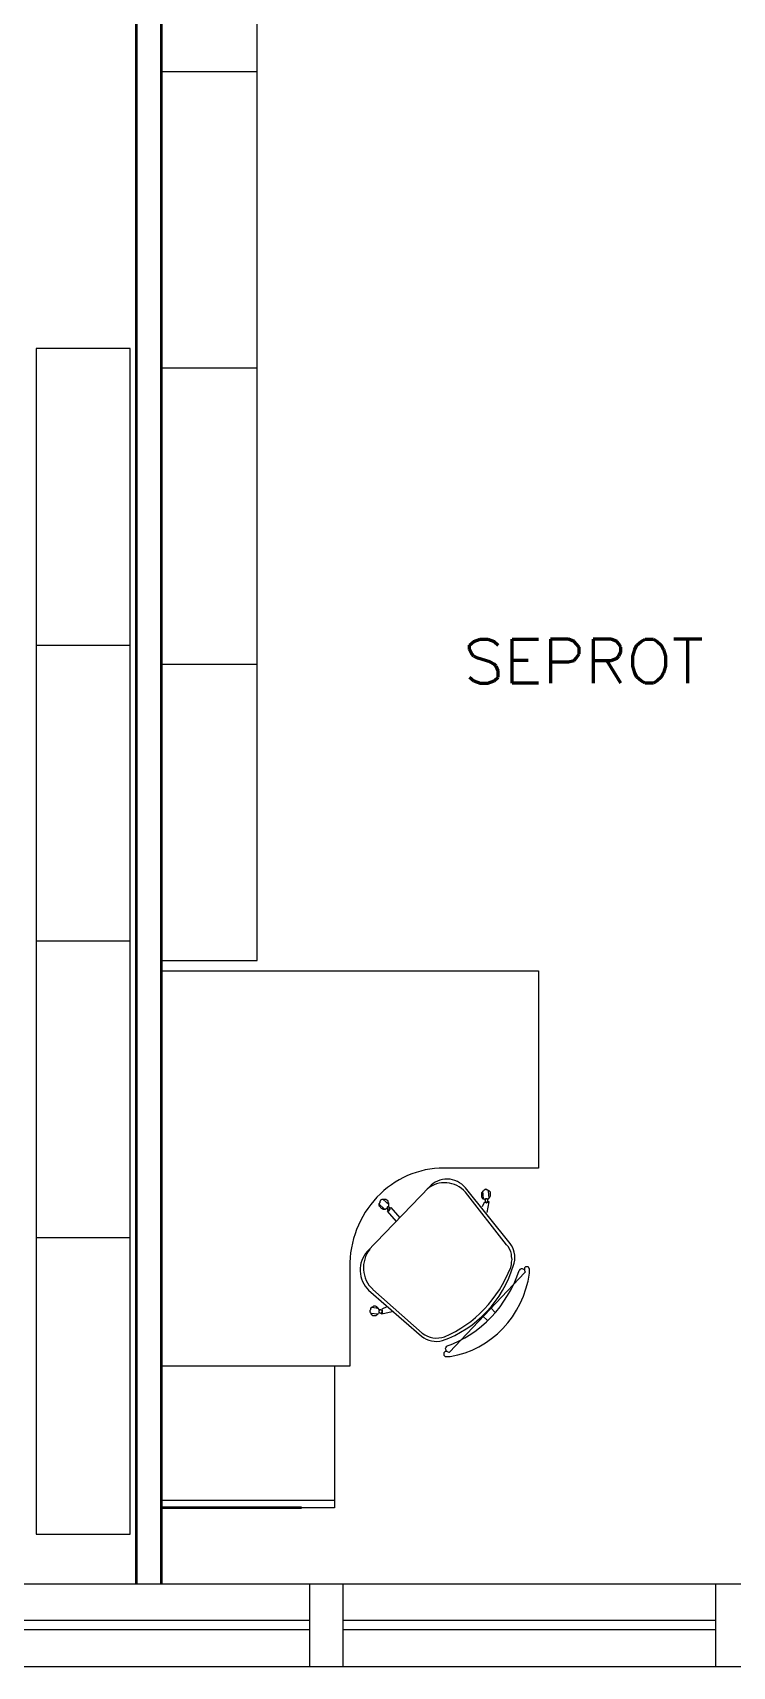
# Model space of a CAD drawing. Header units: millimetres. Extents: x -8 to 5830, y -596 to 3598.
# Drawn here: x 1683.31 to 1685.428, y 2378.348 to 2383.291 of the extents above; entities that cross this region are included whole.
import ezdxf

# ---------------------------------------------------------------- set-up
doc = ezdxf.new("R2010")
doc.units = ezdxf.units.MM
doc.layers.get('0').update_dxf_attribs({"color": 9})

msp = doc.modelspace()

# ---------------------------------------------------------------- linework, layer by layer
at = {"lineweight": 50}
for p, q in [((1683.6242, 2378.5975), (1683.6242, 2385.9285)), ((1683.7001, 2378.5975), (1683.7001, 2385.9285)), ((1684.1244, 2378.8274), (1683.7001, 2378.8274))]:
    msp.add_line(p, q, dxfattribs=at)
at = {"lineweight": 25}
for p, q in [((1683.9893, 2380.4828), (1683.9893, 2384.9649)), ((1683.9893, 2383.1725), (1683.7044, 2383.1725)), ((1683.3202, 2382.3348), (1683.3202, 2378.7478)), ((1683.6052, 2382.3348), (1683.3202, 2382.3348)), ((1683.6052, 2378.7478), (1683.6052, 2382.3348)), ((1683.9893, 2382.2752), (1683.7044, 2382.2752)), ((1683.3202, 2381.4375), (1683.6052, 2381.4375)), ((1683.7044, 2381.3801), (1683.9893, 2381.3801)), ((1683.3202, 2380.5424), (1683.6052, 2380.5424)), ((1683.7044, 2380.4828), (1683.9893, 2380.4828)), ((1683.7001, 2380.4518), (1684.842, 2380.4518)), ((1684.842, 2380.4518), (1684.842, 2379.8551)), ((1684.842, 2379.8551), (1684.5549, 2379.8551)), ((1684.5106, 2379.7976), (1684.3228, 2379.6031)), ((1684.7554, 2379.6274), (1684.6204, 2379.7954)), ((1684.6773, 2379.7888), (1684.6689, 2379.7799)), ((1684.6752, 2379.7623), (1684.6731, 2379.7866)), ((1684.6816, 2379.791), (1684.6773, 2379.7888)), ((1684.6858, 2379.7888), (1684.6816, 2379.791)), ((1684.6879, 2379.7888), (1684.6858, 2379.7888)), ((1684.6921, 2379.7866), (1684.6879, 2379.7888)), ((1684.6921, 2379.7645), (1684.69, 2379.7866)), ((1684.6963, 2379.7822), (1684.6921, 2379.7866)), ((1684.3608, 2379.7512), (1684.3586, 2379.7468)), ((1684.3755, 2379.7313), (1684.3586, 2379.7468)), ((1684.3586, 2379.7468), (1684.3586, 2379.7424)), ((1684.3586, 2379.7424), (1684.3608, 2379.7402)), ((1684.3629, 2379.7578), (1684.3608, 2379.7534)), ((1684.3608, 2379.7534), (1684.3608, 2379.7512)), ((1684.3608, 2379.7402), (1684.3629, 2379.7357)), ((1684.3671, 2379.7601), (1684.3629, 2379.7578)), ((1684.3797, 2379.7601), (1684.3671, 2379.7601)), ((1684.3882, 2379.7446), (1684.3713, 2379.7601)), ((1684.3819, 2379.7578), (1684.3797, 2379.7601)), ((1684.3861, 2379.7556), (1684.3819, 2379.7578)), ((1684.3819, 2379.7357), (1684.384, 2379.738)), ((1684.384, 2379.738), (1684.384, 2379.7291)), ((1684.3882, 2379.738), (1684.384, 2379.738)), ((1684.3861, 2379.7512), (1684.3861, 2379.7556)), ((1684.3882, 2379.749), (1684.3861, 2379.7512)), ((1684.3861, 2379.738), (1684.3882, 2379.7402)), ((1684.3882, 2379.7402), (1684.3882, 2379.749)), ((1684.3903, 2379.7357), (1684.3882, 2379.738)), ((1684.7449, 2379.623), (1684.6204, 2379.7822)), ((1684.6689, 2379.7799), (1684.6689, 2379.7689)), ((1684.6689, 2379.7689), (1684.671, 2379.7645)), ((1684.671, 2379.7645), (1684.6731, 2379.7623)), ((1684.6773, 2379.7512), (1684.671, 2379.738)), ((1684.6731, 2379.7623), (1684.6773, 2379.7623)), ((1684.6773, 2379.7623), (1684.6816, 2379.7601)), ((1684.6879, 2379.7512), (1684.6773, 2379.7512)), ((1684.6816, 2379.7623), (1684.6794, 2379.7601)), ((1684.6794, 2379.7601), (1684.6816, 2379.7512)), ((1684.6858, 2379.7623), (1684.6816, 2379.7623)), ((1684.6837, 2379.749), (1684.6816, 2379.7512)), ((1684.6858, 2379.7512), (1684.6837, 2379.749)), ((1684.6858, 2379.7601), (1684.69, 2379.7623)), ((1684.6879, 2379.7601), (1684.6858, 2379.7623)), ((1684.6858, 2379.7512), (1684.6879, 2379.7534)), ((1684.6858, 2379.7203), (1684.6921, 2379.7534)), ((1684.6879, 2379.7534), (1684.6879, 2379.7601)), ((1684.69, 2379.7534), (1684.6879, 2379.7512)), ((1684.69, 2379.7623), (1684.6942, 2379.7667)), ((1684.6921, 2379.7534), (1684.69, 2379.7534)), ((1684.6942, 2379.7667), (1684.6963, 2379.7711)), ((1684.6963, 2379.7711), (1684.6963, 2379.7822)), ((1684.3629, 2379.7357), (1684.365, 2379.7335)), ((1684.365, 2379.7335), (1684.3671, 2379.7335)), ((1684.3671, 2379.7335), (1684.3713, 2379.7313)), ((1684.3713, 2379.7313), (1684.3776, 2379.7313)), ((1684.3776, 2379.7313), (1684.3819, 2379.7335)), ((1684.384, 2379.7247), (1684.3882, 2379.7291)), ((1684.384, 2379.7291), (1684.3861, 2379.7269)), ((1684.4114, 2379.6938), (1684.384, 2379.7247)), ((1684.3861, 2379.7269), (1684.3903, 2379.7269)), ((1684.3882, 2379.7291), (1684.3903, 2379.7291)), ((1684.3903, 2379.7269), (1684.3903, 2379.7357)), ((1684.3903, 2379.7291), (1684.3924, 2379.7313)), ((1684.3924, 2379.7335), (1684.3945, 2379.7357)), ((1684.3924, 2379.7313), (1684.3924, 2379.7335)), ((1684.3945, 2379.7357), (1684.422, 2379.7048)), ((1683.3202, 2379.6451), (1683.6052, 2379.6451)), ((1684.7512, 2379.6164), (1684.7449, 2379.623)), ((1684.7533, 2379.6098), (1684.7512, 2379.6164)), ((1684.7575, 2379.6031), (1684.7533, 2379.6098)), ((1684.7597, 2379.6208), (1684.7554, 2379.6274)), ((1684.7597, 2379.5943), (1684.7575, 2379.6031)), ((1684.7639, 2379.6142), (1684.7597, 2379.6208)), ((1684.7597, 2379.5877), (1684.7597, 2379.5943)), ((1684.766, 2379.6076), (1684.7639, 2379.6142)), ((1684.7681, 2379.6009), (1684.766, 2379.6076)), ((1684.7702, 2379.5921), (1684.7681, 2379.6009)), ((1684.7702, 2379.5766), (1684.7702, 2379.5921)), ((1684.27, 2379.5545), (1684.27, 2379.2562)), ((1684.5718, 2379.2981), (1684.7998, 2379.539)), ((1684.7575, 2379.5545), (1684.7597, 2379.5634)), ((1684.7618, 2379.5788), (1684.7597, 2379.5877)), ((1684.7597, 2379.57), (1684.7618, 2379.5788)), ((1684.7597, 2379.5634), (1684.7597, 2379.57)), ((1684.766, 2379.5611), (1684.7681, 2379.5678)), ((1684.7681, 2379.5678), (1684.7702, 2379.5766)), ((1684.785, 2379.5479), (1684.7829, 2379.5457)), ((1684.7892, 2379.5501), (1684.785, 2379.5479)), ((1684.7934, 2379.5501), (1684.7892, 2379.5501)), ((1684.7976, 2379.5479), (1684.7934, 2379.5501)), ((1684.7998, 2379.5479), (1684.7976, 2379.5479)), ((1684.8019, 2379.5567), (1684.7998, 2379.5545)), ((1684.7998, 2379.5435), (1684.7998, 2379.5545)), ((1684.8019, 2379.5413), (1684.7998, 2379.5435)), ((1684.7998, 2379.539), (1684.8019, 2379.5413)), ((1684.8103, 2379.5567), (1684.8019, 2379.5567)), ((1684.8124, 2379.5545), (1684.8103, 2379.5567)), ((1684.8124, 2379.5523), (1684.8124, 2379.5545)), ((1684.8145, 2379.5501), (1684.8124, 2379.5523)), ((1684.8145, 2379.5368), (1684.8145, 2379.5501)), ((1684.327, 2379.486), (1684.4874, 2379.3468)), ((1684.3396, 2379.4882), (1684.4895, 2379.3556)), ((1684.3333, 2379.4263), (1684.3312, 2379.4241)), ((1684.3312, 2379.4241), (1684.3312, 2379.4197)), ((1684.3312, 2379.4197), (1684.3333, 2379.4175)), ((1684.3354, 2379.433), (1684.3333, 2379.4307)), ((1684.3333, 2379.4307), (1684.3333, 2379.4263)), ((1684.3333, 2379.4175), (1684.3354, 2379.4131)), ((1684.3565, 2379.4131), (1684.3333, 2379.4153)), ((1684.3396, 2379.4352), (1684.3354, 2379.433)), ((1684.3586, 2379.4307), (1684.3354, 2379.433)), ((1684.3354, 2379.4131), (1684.3396, 2379.4086)), ((1684.3418, 2379.4374), (1684.3396, 2379.4352)), ((1684.3396, 2379.4086), (1684.3502, 2379.4086)), ((1684.3481, 2379.4374), (1684.3418, 2379.4374)), ((1684.3523, 2379.4352), (1684.3481, 2379.4374)), ((1684.3502, 2379.4086), (1684.3523, 2379.4109)), ((1684.3565, 2379.4307), (1684.3523, 2379.4352)), ((1684.3523, 2379.4109), (1684.3565, 2379.4131)), ((1684.3586, 2379.4285), (1684.3565, 2379.4307)), ((1684.3608, 2379.4241), (1684.3586, 2379.4285)), ((1684.3608, 2379.4241), (1684.3586, 2379.4241)), ((1684.3586, 2379.4241), (1684.3586, 2379.4197)), ((1684.3586, 2379.4197), (1684.3629, 2379.4153)), ((1684.3586, 2379.4153), (1684.3586, 2379.4175)), ((1684.365, 2379.4263), (1684.3608, 2379.4263)), ((1684.3608, 2379.4263), (1684.3608, 2379.4241)), ((1684.3629, 2379.4153), (1684.365, 2379.4175)), ((1684.3671, 2379.4241), (1684.365, 2379.4263)), ((1684.365, 2379.4175), (1684.3671, 2379.4175)), ((1684.365, 2379.4153), (1684.3671, 2379.4153)), ((1684.3819, 2379.4352), (1684.3671, 2379.4285)), ((1684.3692, 2379.4241), (1684.3671, 2379.4263)), ((1684.3671, 2379.4263), (1684.3692, 2379.4263)), ((1684.3692, 2379.4219), (1684.3671, 2379.4241)), ((1684.3671, 2379.4197), (1684.3692, 2379.4219)), ((1684.3987, 2379.4197), (1684.3671, 2379.4131)), ((1684.3671, 2379.4175), (1684.3671, 2379.4197)), ((1684.3671, 2379.4153), (1684.3692, 2379.4175)), ((1684.3692, 2379.4175), (1684.3692, 2379.4241)), ((1684.671, 2379.4086), (1684.6879, 2379.3932)), ((1684.6963, 2379.433), (1684.7111, 2379.4175)), ((1684.557, 2379.2981), (1684.5549, 2379.2959)), ((1684.5549, 2379.2959), (1684.5549, 2379.2893)), ((1684.5591, 2379.3004), (1684.557, 2379.2981)), ((1684.5613, 2379.3114), (1684.5591, 2379.3092)), ((1684.5591, 2379.3092), (1684.5613, 2379.3048)), ((1684.5655, 2379.3004), (1684.5591, 2379.3004)), ((1684.5634, 2379.3158), (1684.5613, 2379.3136)), ((1684.5613, 2379.3136), (1684.5613, 2379.3114)), ((1684.5613, 2379.3048), (1684.5613, 2379.3026)), ((1684.5613, 2379.3026), (1684.5634, 2379.3004)), ((1684.5655, 2379.3004), (1684.5697, 2379.2981)), ((1684.5697, 2379.2981), (1684.5718, 2379.2981)), ((1684.27, 2379.2562), (1683.7001, 2379.2562)), ((1684.2236, 2379.2562), (1684.2236, 2378.8274)), ((1684.5549, 2379.2893), (1684.557, 2379.2871)), ((1684.557, 2379.2871), (1684.5591, 2379.2849)), ((1684.5591, 2379.2849), (1684.5739, 2379.2849)), ((1684.2236, 2378.8495), (1683.7001, 2378.8495)), ((1684.2236, 2378.8274), (1683.7001, 2378.8274)), ((1683.8753, 2378.8252), (1683.8732, 2378.8274)), ((1683.6263, 2378.7478), (1683.6242, 2378.7522)), ((1683.3202, 2378.7478), (1683.6052, 2378.7478))]:
    msp.add_line(p, q, dxfattribs=at)
at = {"lineweight": 60}
for p, q in [((1684.633, 2381.4375), (1684.6457, 2381.4486)), ((1684.633, 2381.4243), (1684.633, 2381.4375)), ((1684.6393, 2381.411), (1684.633, 2381.4243)), ((1684.6457, 2381.4486), (1684.6647, 2381.4552)), ((1684.6647, 2381.4552), (1684.6879, 2381.4552)), ((1684.6879, 2381.4552), (1684.7069, 2381.4486)), ((1684.7069, 2381.4486), (1684.7196, 2381.4375)), ((1684.7618, 2381.3226), (1684.7618, 2381.4552)), ((1684.7618, 2381.4552), (1684.842, 2381.4552)), ((1684.9327, 2381.4552), (1684.8778, 2381.4552)), ((1684.8778, 2381.4552), (1684.8778, 2381.3226)), ((1684.9496, 2381.4486), (1684.9327, 2381.4552)), ((1684.9559, 2381.4419), (1684.9496, 2381.4486)), ((1684.9644, 2381.4309), (1684.9559, 2381.4419)), ((1684.9644, 2381.411), (1684.9644, 2381.4309)), ((1685.0615, 2381.4552), (1685.0066, 2381.4552)), ((1685.0066, 2381.4552), (1685.0066, 2381.3226)), ((1685.0783, 2381.4486), (1685.0615, 2381.4552)), ((1685.0847, 2381.4419), (1685.0783, 2381.4486)), ((1685.091, 2381.4309), (1685.0847, 2381.4419)), ((1685.0847, 2381.4044), (1685.091, 2381.4176)), ((1685.091, 2381.4176), (1685.091, 2381.4309)), ((1685.1269, 2381.4044), (1685.1332, 2381.4243)), ((1685.1332, 2381.4243), (1685.1396, 2381.4375)), ((1685.1396, 2381.4375), (1685.1522, 2381.4486)), ((1685.1522, 2381.4486), (1685.1649, 2381.4552)), ((1685.1649, 2381.4552), (1685.1902, 2381.4552)), ((1685.1902, 2381.4552), (1685.2008, 2381.4486)), ((1685.2008, 2381.4486), (1685.2134, 2381.4375)), ((1685.2134, 2381.4375), (1685.2198, 2381.4243)), ((1685.2198, 2381.4243), (1685.2261, 2381.4044)), ((1685.3358, 2381.4552), (1685.2514, 2381.4552)), ((1685.2936, 2381.3226), (1685.2936, 2381.4552)), ((1684.6457, 2381.4044), (1684.6393, 2381.411)), ((1684.6583, 2381.3977), (1684.6457, 2381.4044)), ((1684.6942, 2381.3867), (1684.6583, 2381.3977)), ((1684.7069, 2381.3801), (1684.6942, 2381.3867)), ((1684.7132, 2381.3734), (1684.7069, 2381.3801)), ((1684.7196, 2381.3602), (1684.7132, 2381.3734)), ((1684.8103, 2381.3911), (1684.7618, 2381.3911)), ((1684.8778, 2381.3867), (1684.9327, 2381.3867)), ((1684.9327, 2381.3867), (1684.9496, 2381.3911)), ((1684.9496, 2381.3911), (1684.9559, 2381.3977)), ((1684.9559, 2381.3977), (1684.9644, 2381.411)), ((1685.0066, 2381.3911), (1685.0615, 2381.3911)), ((1685.091, 2381.3226), (1685.0488, 2381.3911)), ((1685.0615, 2381.3911), (1685.0783, 2381.3977)), ((1685.0783, 2381.3977), (1685.0847, 2381.4044)), ((1685.1269, 2381.3734), (1685.1269, 2381.4044)), ((1685.1332, 2381.3535), (1685.1269, 2381.3734)), ((1685.2261, 2381.3734), (1685.2198, 2381.3535)), ((1685.2261, 2381.4044), (1685.2261, 2381.3734)), ((1684.633, 2381.3403), (1684.6457, 2381.3292)), ((1684.6457, 2381.3292), (1684.6647, 2381.3226)), ((1684.6647, 2381.3226), (1684.6879, 2381.3226)), ((1684.6879, 2381.3226), (1684.7069, 2381.3292)), ((1684.7069, 2381.3292), (1684.7196, 2381.3403)), ((1684.7196, 2381.3403), (1684.7196, 2381.3602)), ((1684.842, 2381.3226), (1684.7618, 2381.3226)), ((1685.1396, 2381.3403), (1685.1332, 2381.3535)), ((1685.1522, 2381.3292), (1685.1396, 2381.3403)), ((1685.1649, 2381.3226), (1685.1522, 2381.3292)), ((1685.1902, 2381.3226), (1685.1649, 2381.3226)), ((1685.2008, 2381.3292), (1685.1902, 2381.3226)), ((1685.2134, 2381.3403), (1685.2008, 2381.3292)), ((1685.2198, 2381.3535), (1685.2134, 2381.3403))]:
    msp.add_line(p, q, dxfattribs=at)
at = {"lineweight": 20}
msp.add_line((1694.2826, 2378.5975), (1664.7935, 2378.5975), dxfattribs=at)
for p, q in [((1677.7326, 2378.5975), (1694.2826, 2378.5975)), ((1683.0201, 2378.4875), (1684.1493, 2378.4875)), ((1684.1493, 2378.4575), (1683.0201, 2378.4575)), ((1684.2493, 2378.4875), (1685.3784, 2378.4875)), ((1685.3784, 2378.4575), (1684.2493, 2378.4575)), ((1664.1826, 2378.3475), (1713.0326, 2378.3475))]:
    msp.add_line(p, q)
for points in [[(1684.1493, 2378.3475), (1684.1493, 2378.5975)], [(1684.2493, 2378.5975), (1684.2493, 2378.3475)], [(1685.3784, 2378.3475), (1685.3784, 2378.5975)]]:
    msp.add_lwpolyline(points)
at = {"lineweight": 25}
for centre, major_axis, start_param, end_param in [((1684.5544, 2379.5573), (0, 0.2978), -0.001828, 1.580005), ((1684.5578, 2379.7219), (0, 0.089), -0.827263, 0.682064), ((1684.5645, 2379.7443), (0, 0.0777), -0.85196, 0.813503), ((1684.3797, 2379.5467), (0, 0.082), 0.812807, 2.404221), ((1684.3942, 2379.5535), (0, 0.0867), 0.864418, 2.422373), ((1684.4448, 2379.6687), (0, 0.3531), 3.460957, 4.40278), ((1684.4177, 2379.7004), (0, 0.3846), 3.530719, 4.323262), ((1684.4488, 2379.6657), (0, 0.3698), 3.472004, 4.381977), ((1684.5288, 2379.5841), (0, 0.3029), 3.298297, 4.555685), ((1684.5317, 2379.4064), (0, 0.0756), 2.480549, 3.407845), ((1684.5339, 2379.4214), (0, 0.0806), 2.526206, 3.446986)]:
    msp.add_ellipse(centre, major_axis=major_axis, ratio=0.954968, start_param=start_param, end_param=end_param, dxfattribs=at)

doc.saveas('drawing.dxf')
